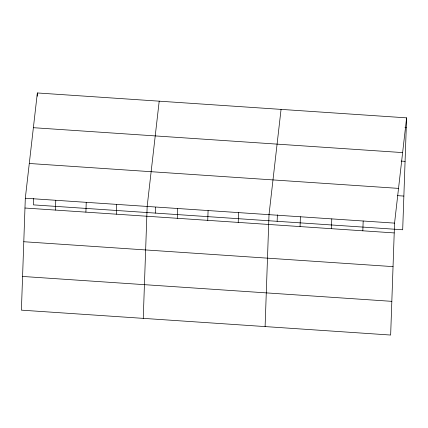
<?xml version="1.0" encoding="UTF-8"?>
<svg xmlns="http://www.w3.org/2000/svg" width="428" height="428" viewBox="0 0 428 428"><rect width="100%" height="100%" fill="white"/><g stroke="black" fill="none" stroke-linecap="round" stroke-linejoin="round"><path stroke-width="0.64" d="M25.311 198.228L21.4 310.15L390.652 335.044L394.557 223.122L406.6 117.85L37.348 92.956L25.311 198.228L394.557 223.122M33.668 198.399L33.443 204.878L402.689 229.772L406.6 117.85M37.236 96.225L37.348 92.956M55.431 210.084L55.774 200.277M85.894 212.138L86.237 202.332M116.357 214.193L116.7 204.386M143.252 318.362L147.162 206.44L159.2 101.174M155.294 213.096L155.498 207.259M177.283 218.296L177.625 208.495M207.746 220.35L208.088 210.549M238.209 222.405L238.551 212.604M265.103 326.58L269.014 214.658L281.057 109.386M277.146 221.308L277.371 214.829M300.06 226.578L300.403 216.771M331.443 228.691L331.786 218.89M362.832 230.81L363.174 221.009M404.952 127.565L406.258 127.656M33.373 127.694L402.625 152.593M401.159 161.089L405.081 161.356M29.281 163.485L398.532 188.384M397.328 195.633L403.866 196.072M24.968 208.029L394.215 232.923M23.791 241.729L393.043 266.623M22.577 276.451L391.829 301.344"/></g></svg>
